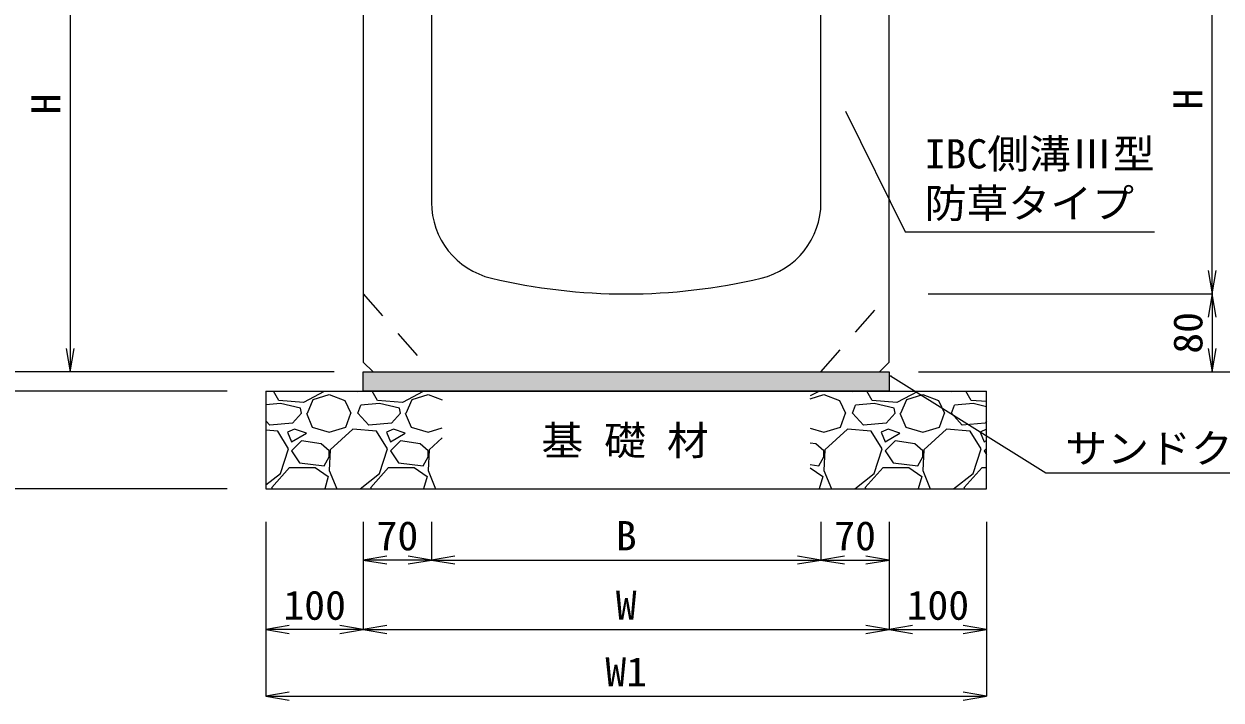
# Model space of a CAD drawing. Units: millimetres at full size. Extents: x 164402 to 209100, y 872507 to 885397.
# Drawn here: x 197496 to 198725, y 882005 to 882700 of the extents above; entities that cross this region are included whole.
import ezdxf
from ezdxf.enums import TextEntityAlignment as Align

# ---------------------------------------------------------------- set-up
doc = ezdxf.new("R2010")
doc.units = ezdxf.units.MM
doc.header["$LTSCALE"] = 40
doc.linetypes.add('USER1', pattern=[1.35, 0.75, -0.6])
for name, color, linetype, lineweight in [('0_2', 7, 'Continuous', 13), ('ハッチング', 7, 'Continuous', 5), ('寸法線', 7, 'Continuous', 13), ('本体', 2, 'Continuous', 13)]:
    doc.layers.add(name, color=color, linetype=linetype, lineweight=lineweight)
doc.layers.add('文字', color=7, linetype='Continuous')
doc.styles.add('ＭＳ 明朝', font='')
doc.styles.get('ＭＳ 明朝').set_extended_font_data('MS Mincho')

# ---------------------------------------------------------------- blocks, each defined once
blk = doc.blocks.new('open_arrow')
at = {"color": 0, "linetype": 'Continuous', "lineweight": -2}
blk.add_lwpolyline([(7.5, 1.25), (0, 0), (7.5, -1.25)], dxfattribs=at)
blk = doc.blocks.new('filled_arrow')
at = {"color": 0, "linetype": 'Continuous', "lineweight": -2}
blk.add_solid([(7.5, 1.25), (0, 0), (7.5, -1.25)], dxfattribs=at)

msp = doc.modelspace()

# ---------------------------------------------------------------- hatches: boundary and pattern name
at = {"layer": 'ハッチング'}
msp.add_hatch(color=8, dxfattribs=at).paths.add_polyline_path([(197844.06, 882342.29), (197844.06, 882322.29), (198384.06, 882322.29), (198384.06, 882342.29)])

# ---------------------------------------------------------------- linework, layer by layer
at = {"layer": '0_2', "lineweight": 20}
for p, q in [((197744.06, 882322.29), (198484.06, 882322.29)), ((197744.06, 882322.29), (197744.06, 882222.29)), ((198484.06, 882222.29), (198484.06, 882322.29)), ((197744.06, 882222.29), (198484.06, 882222.29))]:
    msp.add_line(p, q, dxfattribs=at)
at = {"layer": '0_2'}
msp.add_lwpolyline([(197844.06, 882342.29), (198384.06, 882342.29), (198384.06, 882322.29), (197844.06, 882322.29)], close=True, dxfattribs=at)
at = {"layer": 'ハッチング'}
for p, q in [((197757.13, 882312.97), (197751.69, 882322.29)), ((197803.86, 882322.12), (197782.53, 882310.94)), ((197792.69, 882313.99), (197808.94, 882319.07)), ((197803.91, 882322.29), (197803.86, 882322.12)), ((197808.94, 882319.07), (197825.2, 882312.97)), ((197834.88, 882322.29), (197838.41, 882322.12)), ((197838.41, 882322.12), (197838.62, 882322.29)), ((197858.73, 882312.97), (197853.29, 882322.29)), ((197905.46, 882322.12), (197884.13, 882310.94)), ((197894.29, 882313.99), (197910.54, 882319.07)), ((197905.51, 882322.29), (197905.46, 882322.12)), ((197910.54, 882319.07), (197925.06, 882313.62)), ((198311.86, 882322.12), (198303.06, 882317.51)), ((198303.06, 882314.73), (198316.94, 882319.07)), ((198311.91, 882322.29), (198311.86, 882322.12)), ((198316.94, 882319.07), (198333.2, 882312.97)), ((198342.88, 882322.29), (198346.41, 882322.12)), ((198346.41, 882322.12), (198346.62, 882322.29)), ((198366.73, 882312.97), (198361.29, 882322.29)), ((198413.46, 882322.12), (198392.13, 882310.94)), ((198402.29, 882313.99), (198418.54, 882319.07)), ((198413.51, 882322.29), (198413.46, 882322.12)), ((198418.54, 882319.07), (198434.8, 882312.97)), ((198444.48, 882322.29), (198448.01, 882322.12)), ((198448.01, 882322.12), (198448.22, 882322.29)), ((198468.33, 882312.97), (198462.89, 882322.29)), ((197759.16, 882309.93), (197744.06, 882308.34)), ((197782.53, 882310.94), (197757.13, 882312.97)), ((197779.48, 882304.85), (197759.16, 882309.93)), ((197780.49, 882299.77), (197779.48, 882304.85)), ((197786.59, 882299.77), (197792.69, 882313.99)), ((197825.2, 882312.97), (197831.29, 882299.77)), ((197838.41, 882299.77), (197841.45, 882307.89)), ((197860.76, 882309.93), (197841.45, 882307.89)), ((197884.13, 882310.94), (197858.73, 882312.97)), ((197881.08, 882304.85), (197860.76, 882309.93)), ((197882.09, 882299.77), (197881.08, 882304.85)), ((197888.19, 882299.77), (197894.29, 882313.99)), ((198333.2, 882312.97), (198339.29, 882299.77)), ((198346.41, 882299.77), (198349.45, 882307.89)), ((198368.76, 882309.93), (198349.45, 882307.89)), ((198392.13, 882310.94), (198366.73, 882312.97)), ((198389.08, 882304.85), (198368.76, 882309.93)), ((198390.09, 882299.77), (198389.08, 882304.85)), ((198396.19, 882299.77), (198402.29, 882313.99)), ((198434.8, 882312.97), (198440.89, 882299.77)), ((198448.01, 882299.77), (198451.05, 882307.89)), ((198470.36, 882309.93), (198451.05, 882307.89)), ((198484.06, 882311.71), (198468.33, 882312.97)), ((198484.06, 882306.5), (198470.36, 882309.93)), ((197747.98, 882287.57), (197744.06, 882291.85)), ((197780.49, 882299.77), (197771.35, 882289.61)), ((197785.57, 882299.77), (197791.67, 882285.54)), ((197826.21, 882285.54), (197831.29, 882299.77)), ((197849.58, 882287.57), (197838.41, 882299.77)), ((197882.09, 882299.77), (197872.95, 882289.61)), ((197887.17, 882299.77), (197893.27, 882285.54)), ((198334.21, 882285.54), (198339.29, 882299.77)), ((198357.58, 882287.57), (198346.41, 882299.77)), ((198390.09, 882299.77), (198380.95, 882289.61)), ((198395.17, 882299.77), (198401.27, 882285.54)), ((198435.81, 882285.54), (198440.89, 882299.77)), ((198459.18, 882287.57), (198448.01, 882299.77)), ((198484.06, 882291.29), (198482.55, 882289.61)), ((197756.11, 882281.48), (197744.06, 882282.48)), ((197771.35, 882289.61), (197747.98, 882287.57)), ((197767.29, 882263.19), (197756.11, 882281.48)), ((197773.38, 882283.51), (197766.27, 882280.46)), ((197766.27, 882280.46), (197770.33, 882270.3)), ((197770.33, 882270.3), (197785.57, 882279.45)), ((197785.57, 882279.45), (197773.38, 882283.51)), ((197791.67, 882285.54), (197808.94, 882280.46)), ((197808.94, 882280.46), (197826.21, 882285.54)), ((197833.33, 882283.51), (197809.96, 882262.17)), ((197857.71, 882281.48), (197833.33, 882283.51)), ((197872.95, 882289.61), (197849.58, 882287.57)), ((197868.89, 882263.19), (197857.71, 882281.48)), ((197874.98, 882283.51), (197867.87, 882280.46)), ((197867.87, 882280.46), (197871.93, 882270.3)), ((197871.93, 882270.3), (197887.17, 882279.45)), ((197887.17, 882279.45), (197874.98, 882283.51)), ((197893.27, 882285.54), (197910.54, 882280.46)), ((197910.54, 882280.46), (197925.06, 882284.73)), ((198303.06, 882284.54), (198316.94, 882280.46)), ((198316.94, 882280.46), (198334.21, 882285.54)), ((198341.33, 882283.51), (198317.96, 882262.17)), ((198365.71, 882281.48), (198341.33, 882283.51)), ((198380.95, 882289.61), (198357.58, 882287.57)), ((198376.89, 882263.19), (198365.71, 882281.48)), ((198382.98, 882283.51), (198375.87, 882280.46)), ((198375.87, 882280.46), (198379.93, 882270.3)), ((198379.93, 882270.3), (198395.17, 882279.45)), ((198395.17, 882279.45), (198382.98, 882283.51)), ((198401.27, 882285.54), (198418.54, 882280.46)), ((198418.54, 882280.46), (198435.81, 882285.54)), ((198442.93, 882283.51), (198419.56, 882262.17)), ((198467.31, 882281.48), (198442.93, 882283.51)), ((198482.55, 882289.61), (198459.18, 882287.57)), ((198478.49, 882263.19), (198467.31, 882281.48)), ((198484.06, 882283.29), (198477.47, 882280.46)), ((198477.47, 882280.46), (198481.53, 882270.3)), ((197780.49, 882271.32), (197770.33, 882261.16)), ((197800.81, 882268.27), (197780.49, 882271.32)), ((197808.94, 882261.16), (197800.81, 882268.27)), ((197882.09, 882271.32), (197871.93, 882261.16)), ((197902.41, 882268.27), (197882.09, 882271.32)), ((197910.54, 882261.16), (197902.41, 882268.27)), ((197925.06, 882274.5), (197911.56, 882262.17)), ((198308.81, 882268.27), (198303.06, 882269.13)), ((198316.94, 882261.16), (198308.81, 882268.27)), ((198390.09, 882271.32), (198379.93, 882261.16)), ((198410.41, 882268.27), (198390.09, 882271.32)), ((198418.54, 882261.16), (198410.41, 882268.27)), ((198481.53, 882270.3), (198484.06, 882271.82)), ((197759.16, 882237.79), (197767.29, 882263.19)), ((197770.33, 882261.16), (197778.46, 882248.97)), ((197803.86, 882245.92), (197808.94, 882255.06)), ((197809.96, 882262.17), (197808.94, 882240.84)), ((197808.94, 882255.06), (197808.94, 882261.16)), ((197860.76, 882237.79), (197868.89, 882263.19)), ((197871.93, 882261.16), (197880.06, 882248.97)), ((197905.46, 882245.92), (197910.54, 882255.06)), ((197911.56, 882262.17), (197910.54, 882240.84)), ((197910.54, 882255.06), (197910.54, 882261.16)), ((198311.86, 882245.92), (198316.94, 882255.06)), ((198317.96, 882262.17), (198316.94, 882240.84)), ((198316.94, 882255.06), (198316.94, 882261.16)), ((198368.76, 882237.79), (198376.89, 882263.19)), ((198379.93, 882261.16), (198388.06, 882248.97)), ((198413.46, 882245.92), (198418.54, 882255.06)), ((198419.56, 882262.17), (198418.54, 882240.84)), ((198418.54, 882255.06), (198418.54, 882261.16)), ((198470.36, 882237.79), (198478.49, 882263.19)), ((198484.06, 882263.69), (198481.53, 882261.16)), ((198481.53, 882261.16), (198484.06, 882257.36)), ((197750.01, 882223.57), (197768.3, 882243.89)), ((197768.3, 882243.89), (197794.72, 882243.89)), ((197778.46, 882248.97), (197803.86, 882245.92)), ((197794.72, 882243.89), (197807.93, 882234.74)), ((197851.61, 882223.57), (197869.9, 882243.89)), ((197869.9, 882243.89), (197896.32, 882243.89)), ((197880.06, 882248.97), (197905.46, 882245.92)), ((197896.32, 882243.89), (197909.53, 882234.74)), ((198303.06, 882246.97), (198311.86, 882245.92)), ((198303.06, 882243.65), (198315.93, 882234.74)), ((198359.61, 882223.57), (198377.9, 882243.89)), ((198377.9, 882243.89), (198404.32, 882243.89)), ((198388.06, 882248.97), (198413.46, 882245.92)), ((198404.32, 882243.89), (198417.53, 882234.74)), ((198461.21, 882223.57), (198479.5, 882243.89)), ((198479.5, 882243.89), (198484.06, 882243.89)), ((197744.06, 882226.12), (197759.16, 882237.79)), ((197807.93, 882234.74), (197804.37, 882222.29)), ((197808.94, 882240.84), (197816.75, 882222.29)), ((197840.69, 882222.29), (197860.76, 882237.79)), ((197909.53, 882234.74), (197905.97, 882222.29)), ((197910.54, 882240.84), (197918.35, 882222.29)), ((198315.93, 882234.74), (198312.37, 882222.29)), ((198316.94, 882240.84), (198324.75, 882222.29)), ((198348.69, 882222.29), (198368.76, 882237.79)), ((198417.53, 882234.74), (198413.97, 882222.29)), ((198418.54, 882240.84), (198426.35, 882222.29)), ((198450.29, 882222.29), (198470.36, 882237.79)), ((197750.76, 882222.29), (197750.01, 882223.57)), ((197852.36, 882222.29), (197851.61, 882223.57)), ((198360.36, 882222.29), (198359.61, 882223.57)), ((198461.96, 882222.29), (198461.21, 882223.57))]:
    msp.add_line(p, q, dxfattribs=at)
at = {"layer": '寸法線'}
for p, q in [((197543.04, 882892.29), (197543.04, 882342.29)), ((198715.79, 882422.29), (198715.79, 882822.29)), ((198424.06, 882422.29), (198715.79, 882422.29)), ((198424.06, 882422.29), (198715.79, 882422.29)), ((198715.79, 882422.29), (198715.79, 882342.29)), ((197814.06, 882342.29), (197457.99, 882342.29)), ((197814.06, 882342.29), (197457.99, 882342.29)), ((197814.06, 882342.29), (197543.04, 882342.29)), ((198414.06, 882342.29), (198715.79, 882342.29)), ((198414.06, 882342.29), (198795.79, 882342.29)), ((197704.06, 882322.29), (197457.99, 882322.29)), ((197704.06, 882322.29), (197457.99, 882322.29)), ((197704.06, 882222.29), (197457.99, 882222.29)), ((197744.06, 882188.31), (197744.06, 882009.23)), ((197744.06, 882188.31), (197744.06, 882077.67)), ((197844.06, 882188.31), (197844.06, 882148.99)), ((197844.06, 882188.31), (197844.06, 882077.67)), ((197844.06, 882188.31), (197844.06, 882077.67)), ((197914.06, 882188.31), (197914.06, 882148.99)), ((197914.06, 882188.31), (197914.06, 882148.99)), ((198314.06, 882188.31), (198314.06, 882148.99)), ((198314.06, 882188.31), (198314.06, 882148.99)), ((198384.06, 882188.31), (198384.06, 882148.99)), ((198384.06, 882188.31), (198384.06, 882077.67)), ((198384.06, 882188.31), (198384.06, 882077.67)), ((198484.06, 882188.31), (198484.06, 882077.67)), ((198484.06, 882188.31), (198484.06, 882009.23)), ((197914.06, 882148.99), (197844.06, 882148.99)), ((197914.06, 882148.99), (198314.06, 882148.99)), ((198314.06, 882148.99), (198384.06, 882148.99)), ((197844.06, 882077.67), (197744.06, 882077.67)), ((197844.06, 882077.67), (198384.06, 882077.67)), ((198384.06, 882077.67), (198484.06, 882077.67)), ((197744.06, 882009.23), (198484.06, 882009.23))]:
    msp.add_line(p, q, dxfattribs=at)
at = {"layer": '寸法線', "lineweight": 9}
msp.add_lwpolyline([(198339.33, 882610.13), (198400.54, 882485.98), (198656.43, 882485.98)], dxfattribs=at)
at = {"layer": '寸法線'}
msp.add_lwpolyline([(198385.45, 882338.31), (198545.04, 882238.6), (198910.3, 882238.6)], dxfattribs=at)
at = {"layer": '本体', "lineweight": 20}
for p, q in [((197844.06, 882974.5), (197844.06, 882352.29)), ((198384.06, 882352.29), (198384.06, 882904.5)), ((197914.06, 882742.29), (197914.06, 882516.32)), ((198314.06, 882516.32), (198314.06, 882742.29)), ((197854.06, 882342.29), (197844.06, 882352.29)), ((198374.06, 882342.29), (198384.06, 882352.29)), ((197854.06, 882342.29), (198374.06, 882342.29))]:
    msp.add_line(p, q, dxfattribs=at)
at = {"layer": '本体', "linetype": 'USER1', "lineweight": 9}
for p, q in [((197844.06, 882422.29), (197914.06, 882342.29)), ((198314.06, 882342.29), (198384.06, 882422.29))]:
    msp.add_line(p, q, dxfattribs=at)
at = {"layer": '本体', "lineweight": 20}
for centre, radius, start, end in [((197994.06, 882516.32), 80, 180, 256.65764), ((198234.06, 882516.32), 80, 283.34236, 0), ((198114.06, 883022.29), 600, 256.65764, 283.34236)]:
    msp.add_arc(centre, radius, start, end, dxfattribs=at)

# ---------------------------------------------------------------- block references
at = {"layer": '寸法線', "lineweight": 9, "xscale": 0.133, "yscale": 0.133, "rotation": 296.2}
msp.add_blockref('filled_arrow', (198339.33, 882610.13), dxfattribs=at)
at = {"layer": '寸法線'}
for p, xscale, yscale, rotation in [((198715.79, 882422.29), 3.2, 3.2, 90), ((198715.79, 882422.29), 3.2, 3.2, 270), ((197543.04, 882342.29), 3.2, 3.2, 90), ((198715.79, 882342.29), 3.2, 3.2, 90), ((198385.45, 882338.31), 0.16, 0.16, 328), ((197914.06, 882148.99), 3.2, 3.2, 180), ((198314.06, 882148.99), 3.2, 3.2, 180), ((198384.06, 882148.99), 3.2, 3.2, 180), ((197844.06, 882077.67), 3.2, 3.2, 180), ((198384.06, 882077.67), 3.2, 3.2, 180), ((198484.06, 882077.67), 3.2, 3.2, 180), ((198484.06, 882009.23), 3.2, 3.2, 180)]:
    msp.add_blockref('open_arrow', p, dxfattribs=dict(at, xscale=xscale, yscale=yscale, rotation=rotation))
at = {"layer": '寸法線', "xscale": 3.2, "yscale": 3.2}
for p in [(197844.06, 882148.99), (197914.06, 882148.99), (198314.06, 882148.99), (197744.06, 882077.67), (197844.06, 882077.67), (198384.06, 882077.67), (197744.06, 882009.23)]:
    msp.add_blockref('open_arrow', p, dxfattribs=at)

# ---------------------------------------------------------------- texts
at = {"layer": '寸法線', "style": 'ＭＳ 明朝', "width": 1.05}
for s, p in [('H', (197518.04, 882617.29)), ('H', (198690.79, 882622.29)), ('80', (198690.79, 882382.29))]:
    msp.add_text(s, height=30.02, rotation=90, dxfattribs=at).set_placement(p, align=Align.MIDDLE_CENTER)
for s, p in [('IBC側溝Ⅲ型', (198420.54, 882542.17)), ('防草タイプ', (198420.54, 882491.32))]:
    msp.add_text(s, height=30.02, dxfattribs=at).set_placement(p, align=Align.BOTTOM_LEFT)
msp.add_text('サンドクッション', height=30.02, dxfattribs=at).set_placement((198565.04, 882278.72), align=Align.TOP_LEFT)
for s, p in [('70', (197879.06, 882173.99)), ('B', (198114.06, 882173.99)), ('70', (198349.06, 882173.99)), ('100', (197794.06, 882102.67)), ('W', (198114.06, 882102.67)), ('100', (198434.06, 882102.67)), ('W1', (198114.06, 882034.23))]:
    msp.add_text(s, height=30.02, dxfattribs=at).set_placement(p, align=Align.MIDDLE_CENTER)
at = {"layer": '文字', "style": 'ＭＳ 明朝', "width": 1.05}
msp.add_text('基 礎 材', height=30.02, dxfattribs=at).set_placement((198026.95, 882247.82), align=Align.BOTTOM_LEFT)

doc.saveas('drawing.dxf')
